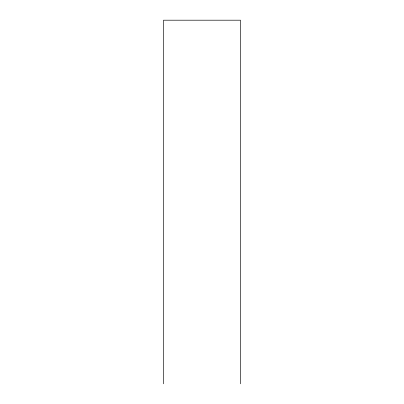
<?xml version="1.0" encoding="UTF-8"?>
<svg xmlns="http://www.w3.org/2000/svg" width="404" height="404" viewBox="0 0 404 404"><rect width="100%" height="100%" fill="white"/><g stroke="black" fill="none" stroke-linecap="round" stroke-linejoin="round"><path stroke-width="0.61" d="M240.476 383.8L240.476 20.2L163.524 20.2L163.524 383.8"/></g></svg>
